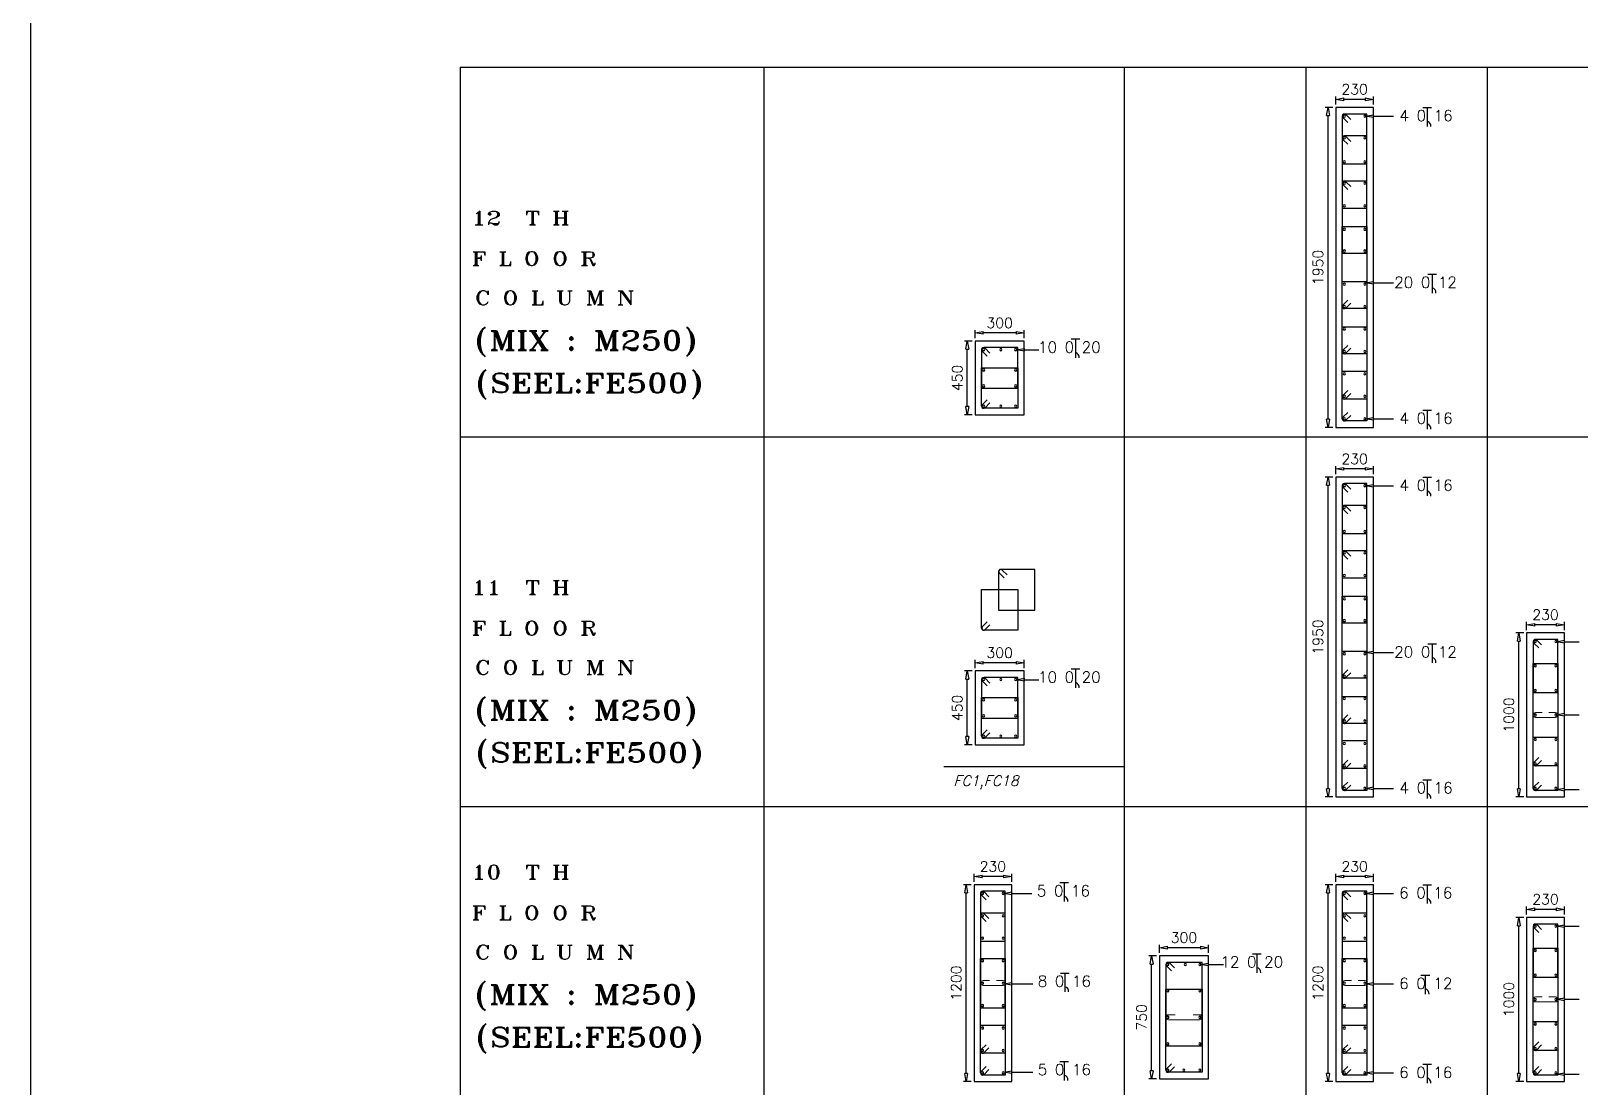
# Model space of a CAD drawing. Header units: millimetres. Extents: x 331487 to 517269, y 198509 to 399936.
# Drawn here: x 331487 to 350367, y 255418 to 268290 of the extents above; entities that cross this region are included whole.
import ezdxf

# ---------------------------------------------------------------- set-up
doc = ezdxf.new("R2010")
doc.units = ezdxf.units.MM
doc.header["$MEASUREMENT"] = 0
doc.layers.add('BEAM', color=1, linetype='Continuous', lineweight=5)
for name, color, linetype in [('COLUMN', 6, 'Continuous'), ('FOOTING', 5, 'Continuous'), ('FOOTING-SCH', 3, 'Continuous')]:
    doc.layers.add(name, color=color, linetype=linetype)
doc.styles.add('ITALICC', font='italicc', dxfattribs={"height": 0.3})
doc.styles.add('RO', font='romans.shx', dxfattribs={"height": 125})
doc.styles.add('ROMANS', font='romans.shx')
doc.styles.add('ROMANT', font='ROMANT.shx')

# ---------------------------------------------------------------- blocks, each defined once
blk = doc.blocks.new('_ClosedBlank')
at = {"color": 0, "linetype": 'ByBlock', "lineweight": -2}
for p, q in [((-1, 0.17), (0, 0)), ((-1, 0.17), (-1, -0.17)), ((0, 0), (-1, -0.17))]:
    blk.add_line(p, q, dxfattribs=at)

msp = doc.modelspace()

# ---------------------------------------------------------------- linework, layer by layer
at = {"color": 8, "linetype": 'Continuous'}
for p, q in [((336718, 267850), (368870, 267850)), ((336718, 263345), (368870, 263345)), ((342614, 259323), (344811, 259323)), ((336718, 258839), (368870, 258839))]:
    msp.add_line(p, q, dxfattribs=at)
at = {"color": 1, "linetype": 'Continuous'}
for p, q in [((348450, 267358), (348557, 267358)), ((348504, 267358), (348504, 267127)), ((348513, 265326), (348620, 265326)), ((348567, 265326), (348567, 265095)), ((344164, 264536), (344271, 264536)), ((344217, 264536), (344217, 264305)), ((348450, 263669), (348557, 263669)), ((348504, 263669), (348504, 263438)), ((348450, 262852), (348557, 262852)), ((348504, 262852), (348504, 262622)), ((348513, 260820), (348620, 260820)), ((348567, 260820), (348567, 260590)), ((344164, 260514), (344271, 260514)), ((344217, 260514), (344217, 260284)), ((348450, 259164), (348557, 259164)), ((348504, 259164), (348504, 258933)), ((344026, 257909), (344133, 257909)), ((344080, 257909), (344080, 257678)), ((348450, 257884), (348557, 257884)), ((348504, 257884), (348504, 257653)), ((346375, 257042), (346482, 257042)), ((346429, 257042), (346429, 256811)), ((344034, 256806), (344142, 256806)), ((344088, 256806), (344088, 256576)), ((348428, 256780), (348535, 256780)), ((348482, 256780), (348482, 256550)), ((344027, 255729), (344134, 255729)), ((344080, 255729), (344080, 255498)), ((348450, 255695), (348557, 255695)), ((348504, 255695), (348504, 255465))]:
    msp.add_line(p, q, dxfattribs=at)
for centre in [(348489, 267132), (348551, 265100), (344202, 264310), (348489, 263443), (348489, 262626), (348551, 260594), (344202, 260288), (348489, 258938), (344064, 257683), (348489, 257658), (346414, 256816), (344073, 256581), (348467, 256554), (344065, 255503), (348489, 255469)]:
    msp.add_arc(centre, 61.2, 355.5803, 75.6804, dxfattribs=at)
at = {"layer": 'BEAM', "ltscale": 0.05}
for p, q in [((349825, 259983), (349905, 259983)), ((350069, 259983), (349989, 259983)), ((349825, 259923), (350069, 259923)), ((343091, 256715), (343171, 256715)), ((343091, 256655), (343335, 256655)), ((343335, 256715), (343255, 256715)), ((347501, 256715), (347581, 256715)), ((347501, 256655), (347744, 256655)), ((347744, 256715), (347664, 256715)), ((349825, 256515), (349905, 256515)), ((349825, 256455), (350069, 256455)), ((350069, 256515), (349989, 256515)), ((345351, 256298), (345431, 256298)), ((345351, 256238), (345734, 256238)), ((345734, 256298), (345654, 256298))]:
    msp.add_line(p, q, dxfattribs=at)
for centre, start, end in [((349825, 259953), 90, 270), ((350069, 259953), 270, 90), ((343091, 256685), 90, 270), ((343335, 256685), 270, 90), ((347501, 256685), 90, 270), ((347744, 256685), 270, 90), ((349825, 256485), 90, 270), ((350069, 256485), 270, 90), ((345351, 256268), 90, 270), ((345734, 256268), 270, 90)]:
    msp.add_arc(centre, 30, start, end, dxfattribs=at)
at = {"layer": 'COLUMN'}
for p, q in [((331487, 198509), (331487, 346865)), ((347850, 267358), (347390, 267358)), ((347390, 267358), (347390, 263458)), ((347850, 263458), (347850, 267358)), ((343594, 264511), (342994, 264511)), ((342994, 264511), (342994, 263611)), ((343594, 263611), (343594, 264511)), ((342994, 263611), (343594, 263611)), ((347390, 263458), (347850, 263458)), ((347850, 262853), (347390, 262853)), ((347390, 262853), (347390, 258953)), ((347850, 258953), (347850, 262853)), ((350177, 260953), (349717, 260953)), ((349717, 260953), (349717, 258953)), ((350177, 258953), (350177, 260953)), ((343594, 260489), (342994, 260489)), ((342994, 260489), (342994, 259589)), ((343594, 259589), (343594, 260489)), ((342994, 259589), (343594, 259589)), ((347390, 258953), (347850, 258953)), ((349717, 258953), (350177, 258953)), ((343441, 257884), (342981, 257884)), ((342981, 257884), (342981, 255484)), ((343441, 255484), (343441, 257884)), ((347850, 257884), (347390, 257884)), ((347390, 257884), (347390, 255484)), ((347850, 255484), (347850, 257884)), ((350177, 257484), (349717, 257484)), ((349717, 257484), (349717, 255484)), ((350177, 255484), (350177, 257484)), ((345840, 257017), (345240, 257017)), ((345240, 257017), (345240, 255517)), ((345840, 255517), (345840, 257017)), ((342981, 255484), (343441, 255484)), ((345240, 255517), (345840, 255517)), ((347390, 255484), (347850, 255484)), ((349717, 255484), (350177, 255484))]:
    msp.add_line(p, q, dxfattribs=at)
at = {"layer": 'COLUMN', "color": 3}
for p, q in [((347470, 267253), (347470, 266670)), ((347478, 267235), (347538, 267175)), ((347770, 267278), (347495, 267278)), ((347573, 267211), (347513, 267271)), ((347770, 266670), (347770, 267278)), ((347470, 266987), (347470, 266131)), ((347478, 266969), (347538, 266909)), ((347770, 267012), (347495, 267012)), ((347573, 266945), (347513, 267004)), ((347770, 266131), (347770, 267012)), ((347470, 266670), (347770, 266670)), ((347470, 266435), (347470, 265580)), ((347478, 266418), (347538, 266358)), ((347770, 266460), (347495, 266460)), ((347573, 266394), (347513, 266453)), ((347770, 265580), (347770, 266460)), ((347470, 266131), (347770, 266131)), ((347470, 264931), (347470, 265905)), ((347470, 265905), (347770, 265905)), ((347770, 265905), (347770, 264906)), ((347470, 265580), (347770, 265580)), ((347470, 264380), (347470, 265236)), ((347470, 265236), (347770, 265236)), ((347770, 265236), (347770, 264355)), ((347478, 264949), (347538, 265009)), ((347770, 264906), (347495, 264906)), ((347573, 264973), (347513, 264913)), ((347470, 263829), (347470, 264685)), ((347470, 264685), (347770, 264685)), ((347770, 264685), (347770, 263804)), ((343074, 264406), (343074, 263936)), ((343081, 264388), (343141, 264328)), ((343514, 264431), (343099, 264431)), ((343176, 264364), (343117, 264423)), ((343514, 263936), (343514, 264431)), ((347478, 264398), (347538, 264458)), ((347770, 264355), (347495, 264355)), ((347573, 264422), (347513, 264363)), ((343074, 263716), (343074, 264186)), ((343074, 264186), (343514, 264186)), ((343514, 264186), (343514, 263691)), ((347470, 263563), (347470, 264145)), ((347470, 264145), (347770, 264145)), ((347770, 264145), (347770, 263538)), ((343074, 263936), (343514, 263936)), ((343081, 263733), (343141, 263793)), ((343176, 263758), (343117, 263698)), ((347478, 263847), (347538, 263907)), ((347770, 263804), (347495, 263804)), ((347573, 263871), (347513, 263812)), ((343514, 263691), (343099, 263691)), ((347478, 263581), (347538, 263641)), ((347573, 263605), (347513, 263545)), ((347770, 263538), (347495, 263538)), ((347470, 262748), (347470, 262165)), ((347478, 262730), (347538, 262670)), ((347770, 262773), (347495, 262773)), ((347573, 262706), (347513, 262765)), ((347770, 262165), (347770, 262773)), ((347470, 262481), (347470, 261626)), ((347478, 262464), (347538, 262404)), ((347770, 262506), (347495, 262506)), ((347573, 262439), (347513, 262499)), ((347770, 261626), (347770, 262506)), ((347470, 262165), (347770, 262165)), ((347470, 261930), (347470, 261074)), ((347478, 261912), (347538, 261852)), ((347770, 261955), (347495, 261955)), ((347573, 261888), (347513, 261948)), ((347770, 261074), (347770, 261955)), ((343281, 261701), (343281, 261231)), ((343289, 261684), (343349, 261624)), ((343721, 261726), (343306, 261726)), ((343384, 261660), (343324, 261719)), ((343721, 261231), (343721, 261726)), ((347470, 261626), (347770, 261626)), ((343074, 261011), (343074, 261481)), ((343074, 261481), (343514, 261481)), ((343514, 261481), (343514, 260986)), ((347470, 260426), (347470, 261400)), ((347470, 261400), (347770, 261400)), ((347770, 261400), (347770, 260401)), ((343281, 261231), (343721, 261231)), ((343081, 261029), (343141, 261089)), ((343514, 260986), (343099, 260986)), ((343176, 261053), (343117, 260994)), ((347470, 261074), (347770, 261074)), ((349797, 260848), (349797, 260226)), ((349804, 260830), (349864, 260770)), ((350097, 260873), (349822, 260873)), ((349899, 260806), (349840, 260865)), ((350097, 260226), (350097, 260873)), ((347470, 259875), (347470, 260731)), ((347470, 260731), (347770, 260731)), ((347770, 260731), (347770, 259850)), ((349797, 259358), (349797, 260580)), ((349797, 260580), (350097, 260580)), ((350097, 260580), (350097, 259333)), ((343074, 260384), (343074, 259914)), ((343081, 260367), (343141, 260307)), ((343514, 260409), (343099, 260409)), ((343176, 260342), (343117, 260402)), ((343514, 259914), (343514, 260409)), ((347478, 260443), (347538, 260503)), ((347770, 260401), (347495, 260401)), ((347573, 260467), (347513, 260408)), ((347470, 259324), (347470, 260179)), ((347470, 260179), (347770, 260179)), ((347770, 260179), (347770, 259299)), ((349797, 260226), (350097, 260226)), ((343074, 259694), (343074, 260164)), ((343074, 260164), (343514, 260164)), ((343514, 260164), (343514, 259669)), ((343074, 259914), (343514, 259914)), ((347478, 259893), (347538, 259953)), ((347770, 259850), (347495, 259850)), ((347573, 259917), (347513, 259857)), ((343081, 259712), (343141, 259772)), ((343514, 259669), (343099, 259669)), ((343176, 259736), (343117, 259677)), ((347470, 259058), (347470, 259640)), ((347470, 259640), (347770, 259640)), ((347770, 259640), (347770, 259033)), ((349797, 259058), (349797, 259684)), ((349797, 259684), (350097, 259684)), ((350097, 259684), (350097, 259033)), ((349804, 259375), (349864, 259435)), ((347478, 259341), (347538, 259401)), ((347770, 259299), (347495, 259299)), ((347573, 259366), (347513, 259306)), ((350097, 259333), (349822, 259333)), ((349899, 259399), (349840, 259340)), ((347478, 259075), (347538, 259135)), ((347573, 259099), (347513, 259040)), ((349804, 259075), (349864, 259135)), ((349899, 259099), (349840, 259040)), ((347770, 259033), (347495, 259033)), ((350097, 259033), (349822, 259033)), ((343061, 257779), (343061, 257197)), ((343068, 257761), (343128, 257701)), ((343361, 257804), (343086, 257804)), ((343163, 257737), (343104, 257797)), ((343361, 257197), (343361, 257804)), ((347470, 257779), (347470, 257197)), ((347478, 257761), (347538, 257701)), ((347770, 257804), (347495, 257804)), ((347573, 257737), (347513, 257797)), ((347770, 257197), (347770, 257804)), ((343361, 257538), (343086, 257538)), ((343163, 257471), (343104, 257530)), ((343361, 256383), (343361, 257538)), ((347770, 257538), (347495, 257538)), ((347573, 257471), (347513, 257530)), ((347770, 256383), (347770, 257538)), ((343061, 257513), (343061, 256383)), ((343068, 257495), (343128, 257435)), ((347470, 257513), (347470, 256383)), ((347478, 257495), (347538, 257435)), ((349797, 257379), (349797, 256757)), ((349804, 257361), (349864, 257301)), ((350097, 257404), (349822, 257404)), ((349899, 257337), (349840, 257397)), ((350097, 256757), (350097, 257404)), ((343061, 257197), (343361, 257197)), ((347470, 257197), (347770, 257197)), ((343061, 255855), (343061, 256983)), ((343061, 256983), (343361, 256983)), ((343361, 256983), (343361, 255830)), ((347470, 255855), (347470, 256983)), ((347470, 256983), (347770, 256983)), ((347770, 256983), (347770, 255830)), ((349797, 255889), (349797, 257112)), ((349797, 257112), (350097, 257112)), ((350097, 257112), (350097, 255864)), ((345320, 256912), (345320, 255919)), ((345328, 256894), (345388, 256834)), ((345760, 256937), (345345, 256937)), ((345423, 256870), (345363, 256930)), ((345760, 255919), (345760, 256937)), ((345320, 255622), (345320, 256611)), ((345320, 256611), (345760, 256611)), ((345760, 256611), (345760, 255597)), ((349797, 256757), (350097, 256757)), ((343061, 256383), (343361, 256383)), ((347470, 256383), (347770, 256383)), ((349797, 255589), (349797, 256216)), ((349797, 256216), (350097, 256216)), ((350097, 256216), (350097, 255564)), ((343061, 255589), (343061, 256172)), ((343061, 256172), (343361, 256172)), ((343361, 256172), (343361, 255564)), ((347470, 255589), (347470, 256172)), ((347470, 256172), (347770, 256172)), ((347770, 256172), (347770, 255564)), ((343068, 255873), (343128, 255933)), ((343361, 255830), (343086, 255830)), ((343163, 255897), (343104, 255838)), ((345320, 255919), (345760, 255919)), ((347478, 255873), (347538, 255933)), ((347770, 255830), (347495, 255830)), ((347573, 255897), (347513, 255838)), ((349804, 255907), (349864, 255967)), ((350097, 255864), (349822, 255864)), ((349899, 255931), (349840, 255871)), ((343068, 255607), (343128, 255667)), ((345328, 255640), (345388, 255700)), ((345423, 255664), (345363, 255604)), ((347478, 255607), (347538, 255667)), ((349804, 255607), (349864, 255667)), ((343361, 255564), (343086, 255564)), ((343163, 255631), (343104, 255571)), ((345760, 255597), (345345, 255597)), ((347770, 255564), (347495, 255564)), ((347573, 255631), (347513, 255571)), ((350097, 255564), (349822, 255564)), ((349899, 255631), (349840, 255571))]:
    msp.add_line(p, q, dxfattribs=at)
at = {"layer": 'COLUMN', "color": 4}
for points in [[(347851, 267252), (348096, 267252)], [(347851, 265220), (348096, 265220)], [(343595, 264404), (343773, 264404)], [(347851, 263563), (348096, 263563)], [(347851, 262746), (348096, 262746)], [(350178, 260846), (350356, 260846)], [(347851, 260714), (348096, 260714)], [(343595, 260383), (343773, 260383)], [(350178, 259956), (350356, 259956)], [(347851, 259058), (348096, 259058)], [(350178, 259043), (350356, 259043)], [(343442, 257778), (343686, 257778)], [(347851, 257778), (348096, 257778)], [(350178, 257378), (350356, 257378)], [(345841, 256911), (346020, 256911)], [(343442, 256675), (343697, 256675)], [(347851, 256674), (348096, 256674)], [(350178, 256487), (350356, 256487)], [(343442, 255598), (343697, 255598)], [(347851, 255589), (348096, 255589)], [(350178, 255575), (350356, 255575)]]:
    msp.add_lwpolyline(points, dxfattribs=at)
at = {"layer": 'COLUMN', "color": 3}
for centre, start, end in [((347495, 267253), 45, 180), ((347495, 267253), 90, 225), ((347495, 266987), 45, 180), ((347495, 266987), 90, 225), ((347495, 266435), 45, 180), ((347495, 266435), 90, 225), ((347495, 264931), 135, 270), ((347495, 264931), 180, 315), ((343099, 264406), 45, 180), ((343099, 264406), 90, 225), ((347495, 264380), 135, 270), ((347495, 264380), 180, 315), ((347495, 263829), 135, 270), ((347495, 263829), 180, 315), ((343099, 263716), 135, 270), ((343099, 263716), 180, 315), ((347495, 263563), 135, 270), ((347495, 263563), 180, 315), ((347495, 262748), 45, 180), ((347495, 262748), 90, 225), ((347495, 262481), 45, 180), ((347495, 262481), 90, 225), ((347495, 261930), 45, 180), ((347495, 261930), 90, 225), ((343306, 261701), 45, 180), ((343306, 261701), 90, 225), ((343099, 261011), 135, 270), ((343099, 261011), 180, 315), ((349822, 260848), 45, 180), ((349822, 260848), 90, 225), ((343099, 260384), 45, 180), ((343099, 260384), 90, 225), ((347495, 260426), 135, 270), ((347495, 260426), 180, 315), ((347495, 259875), 135, 270), ((347495, 259875), 180, 315), ((343099, 259694), 135, 270), ((343099, 259694), 180, 315), ((347495, 259324), 135, 270), ((347495, 259324), 180, 315), ((349822, 259358), 135, 270), ((349822, 259358), 180, 315), ((347495, 259058), 135, 270), ((347495, 259058), 180, 315), ((349822, 259058), 135, 270), ((349822, 259058), 180, 315), ((343086, 257779), 45, 180), ((343086, 257779), 90, 225), ((347495, 257779), 45, 180), ((347495, 257779), 90, 225), ((343086, 257513), 45, 180), ((343086, 257513), 90, 225), ((347495, 257513), 45, 180), ((347495, 257513), 90, 225), ((349822, 257379), 45, 180), ((349822, 257379), 90, 225), ((345345, 256912), 45, 180), ((345345, 256912), 90, 225), ((343086, 255855), 135, 270), ((343086, 255855), 180, 315), ((347495, 255855), 135, 270), ((347495, 255855), 180, 315), ((349822, 255889), 135, 270), ((349822, 255889), 180, 315), ((345345, 255622), 135, 270), ((343086, 255589), 135, 270), ((343086, 255589), 180, 315), ((345345, 255622), 180, 315), ((347495, 255589), 135, 270), ((347495, 255589), 180, 315), ((349822, 255589), 135, 270), ((349822, 255589), 180, 315)]:
    msp.add_arc(centre, 25, start, end, dxfattribs=at)
at = {"layer": 'COLUMN', "color": 7}
for centre, start, end in [((347495, 267253), 0, 180), ((347495, 267253), 180, 0), ((347745, 267253), 0, 180), ((347745, 267253), 180, 0), ((347495, 266989), 0, 180), ((347495, 266989), 180, 0), ((347745, 266989), 0, 180), ((347745, 266989), 180, 0), ((347495, 266696), 0, 180), ((347495, 266696), 180, 0), ((347745, 266696), 0, 180), ((347745, 266696), 180, 0), ((347495, 266434), 0, 180), ((347495, 266434), 180, 0), ((347745, 266434), 0, 180), ((347745, 266434), 180, 0), ((347495, 266158), 0, 180), ((347495, 266158), 180, 0), ((347745, 266158), 0, 180), ((347745, 266158), 180, 0), ((347495, 265873), 0, 180), ((347495, 265873), 180, 0), ((347745, 265873), 0, 180), ((347745, 265873), 180, 0), ((347495, 265608), 0, 180), ((347495, 265608), 180, 0), ((347745, 265608), 0, 180), ((347745, 265608), 180, 0), ((347495, 265205), 0, 180), ((347495, 265205), 180, 0), ((347745, 265205), 0, 180), ((347745, 265205), 180, 0), ((347495, 264932), 0, 180), ((347495, 264932), 180, 0), ((347745, 264932), 0, 180), ((347745, 264932), 180, 0), ((347495, 264658), 0, 180), ((347495, 264658), 180, 0), ((347745, 264658), 0, 180), ((347745, 264658), 180, 0), ((343099, 264406), 0, 180), ((343099, 264406), 180, 0), ((343309, 264406), 0, 180), ((343309, 264406), 180, 0), ((343489, 264406), 0, 180), ((343489, 264406), 180, 0), ((347495, 264384), 0, 180), ((347495, 264384), 180, 0), ((347745, 264384), 0, 180), ((347745, 264384), 180, 0), ((343099, 264158), 0, 180), ((343099, 264158), 180, 0), ((343489, 264158), 0, 180), ((343489, 264158), 180, 0), ((343099, 263963), 0, 180), ((343099, 263963), 180, 0), ((343489, 263963), 0, 180), ((343489, 263963), 180, 0), ((347495, 264110), 0, 180), ((347495, 264110), 180, 0), ((347745, 264110), 0, 180), ((347745, 264110), 180, 0), ((347495, 263837), 0, 180), ((347495, 263837), 180, 0), ((347745, 263837), 0, 180), ((347745, 263837), 180, 0), ((343099, 263716), 0, 180), ((343099, 263716), 180, 0), ((343309, 263716), 0, 180), ((343309, 263716), 180, 0), ((343489, 263716), 0, 180), ((343489, 263716), 180, 0), ((347495, 263563), 0, 180), ((347745, 263563), 0, 180), ((347495, 263563), 180, 0), ((347745, 263563), 180, 0), ((347495, 262748), 0, 180), ((347495, 262748), 180, 0), ((347745, 262748), 0, 180), ((347745, 262748), 180, 0), ((347495, 262484), 0, 180), ((347495, 262484), 180, 0), ((347745, 262484), 0, 180), ((347745, 262484), 180, 0), ((347495, 262190), 0, 180), ((347495, 262190), 180, 0), ((347745, 262190), 0, 180), ((347745, 262190), 180, 0), ((347495, 261929), 0, 180), ((347495, 261929), 180, 0), ((347745, 261929), 0, 180), ((347745, 261929), 180, 0), ((347495, 261653), 0, 180), ((347495, 261653), 180, 0), ((347745, 261653), 0, 180), ((347745, 261653), 180, 0), ((347495, 261368), 0, 180), ((347495, 261368), 180, 0), ((347745, 261368), 0, 180), ((347745, 261368), 180, 0), ((347495, 261103), 0, 180), ((347745, 261103), 0, 180), ((347495, 261103), 180, 0), ((347745, 261103), 180, 0), ((349822, 260848), 0, 180), ((349822, 260848), 180, 0), ((350072, 260848), 0, 180), ((350072, 260848), 180, 0), ((347495, 260700), 0, 180), ((347495, 260700), 180, 0), ((347745, 260700), 0, 180), ((347745, 260700), 180, 0), ((349822, 260553), 0, 180), ((349822, 260553), 180, 0), ((350072, 260553), 0, 180), ((350072, 260553), 180, 0), ((343099, 260384), 0, 180), ((343099, 260384), 180, 0), ((343309, 260384), 0, 180), ((343309, 260384), 180, 0), ((343489, 260384), 0, 180), ((343489, 260384), 180, 0), ((347495, 260426), 0, 180), ((347495, 260426), 180, 0), ((347745, 260426), 0, 180), ((347745, 260426), 180, 0), ((349822, 260251), 0, 180), ((349822, 260251), 180, 0), ((350072, 260251), 0, 180), ((350072, 260251), 180, 0), ((343099, 260137), 0, 180), ((343099, 260137), 180, 0), ((343489, 260137), 0, 180), ((343489, 260137), 180, 0), ((347495, 260153), 0, 180), ((347495, 260153), 180, 0), ((347745, 260153), 0, 180), ((347745, 260153), 180, 0), ((343099, 259942), 0, 180), ((343099, 259942), 180, 0), ((343489, 259942), 0, 180), ((343489, 259942), 180, 0), ((347495, 259879), 0, 180), ((347495, 259879), 180, 0), ((347745, 259879), 0, 180), ((347745, 259879), 180, 0), ((349822, 259952), 0, 180), ((349822, 259952), 180, 0), ((350072, 259952), 0, 180), ((350072, 259952), 180, 0), ((343099, 259694), 0, 180), ((343099, 259694), 180, 0), ((343309, 259694), 0, 180), ((343309, 259694), 180, 0), ((343489, 259694), 0, 180), ((343489, 259694), 180, 0), ((347495, 259605), 0, 180), ((347495, 259605), 180, 0), ((347745, 259605), 0, 180), ((347745, 259605), 180, 0), ((349822, 259654), 0, 180), ((349822, 259654), 180, 0), ((350072, 259654), 0, 180), ((350072, 259654), 180, 0), ((347495, 259331), 0, 180), ((347495, 259331), 180, 0), ((347745, 259331), 0, 180), ((347745, 259331), 180, 0), ((349822, 259356), 0, 180), ((349822, 259356), 180, 0), ((350072, 259356), 0, 180), ((350072, 259356), 180, 0), ((347495, 259058), 0, 180), ((347495, 259058), 180, 0), ((347745, 259058), 0, 180), ((347745, 259058), 180, 0), ((349822, 259058), 0, 180), ((349822, 259058), 180, 0), ((350072, 259058), 0, 180), ((350072, 259058), 180, 0), ((343086, 257779), 0, 180), ((343086, 257779), 180, 0), ((343336, 257779), 0, 180), ((343336, 257779), 180, 0), ((347495, 257779), 0, 180), ((347495, 257779), 180, 0), ((347745, 257779), 0, 180), ((347745, 257779), 180, 0), ((343086, 257505), 0, 180), ((343086, 257505), 180, 0), ((343336, 257505), 0, 180), ((343336, 257505), 180, 0), ((347495, 257505), 0, 180), ((347495, 257505), 180, 0), ((347745, 257505), 0, 180), ((347745, 257505), 180, 0), ((349822, 257379), 0, 180), ((349822, 257379), 180, 0), ((350072, 257379), 0, 180), ((350072, 257379), 180, 0), ((343086, 257232), 0, 180), ((343086, 257232), 180, 0), ((343336, 257232), 0, 180), ((343336, 257232), 180, 0), ((347495, 257232), 0, 180), ((347495, 257232), 180, 0), ((347745, 257232), 0, 180), ((347745, 257232), 180, 0), ((343086, 256958), 0, 180), ((343336, 256958), 0, 180), ((347495, 256958), 0, 180), ((347745, 256958), 0, 180), ((349822, 257084), 0, 180), ((349822, 257084), 180, 0), ((350072, 257084), 0, 180), ((350072, 257084), 180, 0), ((343086, 256958), 180, 0), ((343336, 256958), 180, 0), ((345345, 256912), 0, 180), ((345345, 256912), 180, 0), ((345557, 256912), 0, 180), ((345557, 256912), 180, 0), ((345735, 256912), 0, 180), ((345735, 256912), 180, 0), ((347495, 256958), 180, 0), ((347745, 256958), 180, 0), ((349822, 256782), 0, 180), ((349822, 256782), 180, 0), ((350072, 256782), 0, 180), ((350072, 256782), 180, 0), ((343086, 256684), 0, 180), ((343086, 256684), 180, 0), ((343336, 256684), 0, 180), ((343336, 256684), 180, 0), ((345345, 256589), 0, 180), ((345345, 256589), 180, 0), ((345735, 256589), 0, 180), ((345735, 256589), 180, 0), ((347495, 256684), 0, 180), ((347495, 256684), 180, 0), ((347745, 256684), 0, 180), ((347745, 256684), 180, 0), ((343086, 256410), 0, 180), ((343086, 256410), 180, 0), ((343336, 256410), 0, 180), ((343336, 256410), 180, 0), ((347495, 256410), 0, 180), ((347495, 256410), 180, 0), ((347745, 256410), 0, 180), ((347745, 256410), 180, 0), ((349822, 256484), 0, 180), ((349822, 256484), 180, 0), ((350072, 256484), 0, 180), ((350072, 256484), 180, 0), ((345345, 256267), 0, 180), ((345345, 256267), 180, 0), ((345735, 256267), 0, 180), ((345735, 256267), 180, 0), ((343086, 256137), 0, 180), ((343086, 256137), 180, 0), ((343336, 256137), 0, 180), ((343336, 256137), 180, 0), ((347495, 256137), 0, 180), ((347495, 256137), 180, 0), ((347745, 256137), 0, 180), ((347745, 256137), 180, 0), ((349822, 256186), 0, 180), ((349822, 256186), 180, 0), ((350072, 256186), 0, 180), ((350072, 256186), 180, 0), ((343086, 255863), 0, 180), ((343086, 255863), 180, 0), ((343336, 255863), 0, 180), ((343336, 255863), 180, 0), ((345345, 255944), 0, 180), ((345345, 255944), 180, 0), ((345735, 255944), 0, 180), ((345735, 255944), 180, 0), ((347495, 255863), 0, 180), ((347495, 255863), 180, 0), ((347745, 255863), 0, 180), ((347745, 255863), 180, 0), ((349822, 255887), 0, 180), ((349822, 255887), 180, 0), ((350072, 255887), 0, 180), ((350072, 255887), 180, 0), ((343086, 255589), 0, 180), ((343086, 255589), 180, 0), ((343336, 255589), 0, 180), ((343336, 255589), 180, 0), ((345345, 255622), 0, 180), ((345345, 255622), 180, 0), ((345538, 255622), 0, 180), ((345538, 255622), 180, 0), ((345735, 255622), 0, 180), ((345735, 255622), 180, 0), ((347495, 255589), 0, 180), ((347495, 255589), 180, 0), ((347745, 255589), 0, 180), ((347745, 255589), 180, 0), ((349822, 255589), 0, 180), ((349822, 255589), 180, 0), ((350072, 255589), 0, 180), ((350072, 255589), 180, 0)]:
    msp.add_arc(centre, 12.6, start, end, dxfattribs=at)
at = {"layer": 'FOOTING', "color": 4}
for p, q in [((347355, 267358), (347261, 267358)), ((347390, 267393), (347390, 267492)), ((347750, 267457), (347490, 267457)), ((347850, 267393), (347850, 267492)), ((347296, 263558), (347296, 267258)), ((342994, 264546), (342994, 264645)), ((343494, 264610), (343094, 264610)), ((343594, 264546), (343594, 264645)), ((342959, 264511), (342864, 264511)), ((342899, 263711), (342899, 264411)), ((342959, 263611), (342864, 263611)), ((347355, 263458), (347261, 263458)), ((347355, 262853), (347261, 262853)), ((347390, 262888), (347390, 262987)), ((347750, 262952), (347490, 262952)), ((347850, 262888), (347850, 262987)), ((347296, 259053), (347296, 262753)), ((349682, 260953), (349587, 260953)), ((349717, 260988), (349717, 261087)), ((350077, 261052), (349817, 261052)), ((350177, 260988), (350177, 261087)), ((349622, 259053), (349622, 260853)), ((342994, 260524), (342994, 260624)), ((343494, 260589), (343094, 260589)), ((343594, 260524), (343594, 260624)), ((342959, 260489), (342864, 260489)), ((342899, 259689), (342899, 260389)), ((342959, 259589), (342864, 259589)), ((347355, 258953), (347261, 258953)), ((349682, 258953), (349587, 258953)), ((342981, 257919), (342981, 258018)), ((343341, 257983), (343081, 257983)), ((343441, 257919), (343441, 258018)), ((347390, 257919), (347390, 258018)), ((347750, 257983), (347490, 257983)), ((347850, 257919), (347850, 258018)), ((342946, 257884), (342851, 257884)), ((342886, 255584), (342886, 257784)), ((347355, 257884), (347261, 257884)), ((347296, 255584), (347296, 257784)), ((349717, 257519), (349717, 257618)), ((350077, 257583), (349817, 257583)), ((350177, 257519), (350177, 257618)), ((349682, 257484), (349587, 257484)), ((349622, 255584), (349622, 257384)), ((345240, 257052), (345240, 257151)), ((345840, 257052), (345840, 257151)), ((345205, 257017), (345111, 257017)), ((345740, 257116), (345340, 257116)), ((345146, 255617), (345146, 256917)), ((342946, 255484), (342851, 255484)), ((345205, 255517), (345111, 255517)), ((347355, 255484), (347261, 255484)), ((349682, 255484), (349587, 255484))]:
    msp.add_line(p, q, dxfattribs=at)
at = {"layer": 'FOOTING-SCH', "color": 8, "linetype": 'Continuous'}
for p, q in [((336718, 267850), (336718, 202508)), ((340418, 267850), (340418, 202508)), ((344811, 267850), (344811, 202508)), ((347024, 267850), (347024, 202508)), ((349237, 267850), (349237, 202508))]:
    msp.add_line(p, q, dxfattribs=at)

# ---------------------------------------------------------------- block references
at = {"layer": 'COLUMN', "color": 4, "xscale": 100, "yscale": 100, "zscale": 100, "rotation": 180}
for p in [(347751, 267252), (347751, 265220), (343495, 264404), (347751, 263563), (347751, 262746), (350078, 260846), (347751, 260714), (343495, 260383), (350078, 259956), (347751, 259058), (350078, 259043), (343342, 257778), (347751, 257778), (350078, 257378), (345741, 256911), (343342, 256675), (347751, 256674), (350078, 256487), (343342, 255598), (347751, 255589), (350078, 255575)]:
    msp.add_blockref('_ClosedBlank', p, dxfattribs=at)
at = {"layer": 'FOOTING', "color": 4, "xscale": 100, "yscale": 100, "zscale": 100}
for p, rotation in [((347296, 267358), 90), ((347390, 267457), 180), ((342994, 264610), 180), ((342899, 264511), 90), ((342899, 263611), 270), ((347296, 263458), 270), ((347296, 262853), 90), ((347390, 262952), 180), ((349622, 260953), 90), ((349717, 261052), 180), ((342994, 260589), 180), ((342899, 260489), 90), ((342899, 259589), 270), ((347296, 258953), 270), ((349622, 258953), 270), ((342981, 257983), 180), ((347390, 257983), 180), ((342886, 257884), 90), ((347296, 257884), 90), ((349717, 257583), 180), ((349622, 257484), 90), ((345146, 257017), 90), ((345240, 257116), 180), ((342886, 255484), 270), ((345146, 255517), 270), ((347296, 255484), 270), ((349622, 255484), 270)]:
    msp.add_blockref('_ClosedBlank', p, dxfattribs=dict(at, rotation=rotation))
for p in [(347850, 267457), (343594, 264610), (347850, 262952), (350177, 261052), (343594, 260589), (343441, 257983), (347850, 257983), (350177, 257583), (345840, 257116)]:
    msp.add_blockref('_ClosedBlank', p, dxfattribs=at)

# ---------------------------------------------------------------- texts
at = {"color": 3, "linetype": 'Continuous', "style": 'ROMANT', "width": 1.25}
for s, p in [('12  T H', (336857, 265926)), ('F L O O R', (336857, 265431)), ('C O L U M N', (336896, 264952)), ('11  T H', (336857, 261421)), ('F L O O R', (336857, 260925)), ('C O L U M N', (336896, 260446)), ('10  T H', (336857, 257952)), ('F L O O R', (336857, 257457)), ('C O L U M N', (336896, 256978))]:
    msp.add_text(s, height=169.2, dxfattribs=at).set_placement(p)
at = {"color": 230, "linetype": 'Continuous', "style": 'ROMANT', "width": 1.25}
for s, p in [('(MIX : M250)', (336896, 264401)), ('(SEEL:FE500)', (336906, 263882)), ('(MIX : M250)', (336896, 259895)), ('(SEEL:FE500)', (336906, 259377)), ('(MIX : M250)', (336896, 256427)), ('(SEEL:FE500)', (336906, 255908))]:
    msp.add_text(s, height=235, dxfattribs=at).set_placement(p)
at = {"color": 6, "linetype": 'Continuous', "style": 'ITALICC'}
msp.add_text('FC1,FC18', height=125, dxfattribs=at).set_placement((342732, 259088))
at = {"layer": 'COLUMN', "color": 1, "style": 'ROMANS'}
for s, p in [('4 0 16', (348167, 267191)), ('20 0 12', (348103, 265159)), ('10 0 20', (343761, 264369)), ('4 0 16', (348167, 263502)), ('4 0 16', (348167, 262685)), ('20 0 12', (348103, 260653)), ('10 0 20', (343761, 260347)), ('4 0 16', (348167, 258997)), ('5 0 16', (343747, 257742)), ('6 0 16', (348164, 257717)), ('12 0 20', (345985, 256875)), ('8 0 16', (343758, 256640)), ('6 0 12', (348164, 256613)), ('5 0 16', (343758, 255562)), ('6 0 16', (348164, 255528))]:
    msp.add_text(s, height=135, dxfattribs=at).set_placement(p)
at = {"layer": 'FOOTING', "color": 3, "char_height": 125, "attachment_point": 5, "style": 'RO'}
for s, insert in [('230', (347620, 267580)), ('300', (343294, 264732)), ('230', (347620, 263074)), ('230', (349947, 261174)), ('300', (343294, 260711)), ('230', (343211, 258106)), ('230', (347620, 258106)), ('230', (349947, 257706)), ('300', (345540, 257239))]:
    msp.add_mtext(s, dxfattribs=dict(at, insert=insert))
at = {"layer": 'FOOTING', "color": 3, "char_height": 125, "attachment_point": 5, "rotation": 90, "style": 'RO'}
for s, insert in [('1950', (347173, 265408)), ('450', (342777, 264061)), ('1950', (347173, 260903)), ('450', (342777, 260039)), ('1000', (349500, 259952)), ('1200', (342764, 256684)), ('1200', (347173, 256684)), ('1000', (349500, 256484)), ('750', (345023, 256267))]:
    msp.add_mtext(s, dxfattribs=dict(at, insert=insert))

doc.saveas('drawing.dxf')
